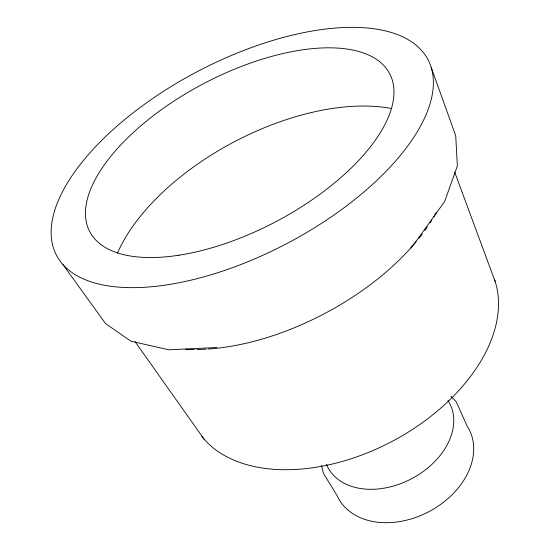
<?xml version="1.0" encoding="UTF-8"?>
<svg xmlns="http://www.w3.org/2000/svg" width="550" height="550" viewBox="0 0 550 550"><rect width="100%" height="100%" fill="white"/><g stroke="black" fill="none" stroke-linecap="round" stroke-linejoin="round"><path stroke-width="0.82" d="M410.802 247.981L417.312 239.635L444.675 201.451L457.359 165.921L455.723 135.747L431.228 67.547A209.935 96.938 -27.8 0 0 122.966 121.027A209.935 96.938 -27.8 0 0 172.576 283.938A209.935 96.938 -27.8 0 0 431.228 67.547M216.782 347.538L168.726 349.779L130.893 341.186L105.531 323.544L63.009 264.66M450.979 396.254L456.197 401.699L466.971 425.741A73.865 54.381 -27.8 0 1 429.88 511.156A73.865 54.381 -27.8 0 1 337.226 495.853L323.462 473.385L321.447 465.272M135.066 341.646L204.029 439.106M454.651 172.067L495.426 282.267A166.987 105.318 -27.8 0 1 391.586 441.657A166.987 105.318 -27.8 0 1 201.822 436.453M494.636 279.826A166.987 105.318 -27.8 0 1 495.172 281.449M436.123 212.664A185.061 97.041 -27.8 0 1 433.847 216.728M431.798 220.158A185.061 97.041 -27.8 0 1 430.059 222.922M427.288 227.095A185.061 97.041 -27.8 0 1 424.834 230.581M422.256 234.08A185.061 97.041 -27.8 0 1 419.004 238.274M416.171 241.759A185.061 97.041 -27.8 0 1 208.093 349.044M206.346 349.154A185.061 97.041 -27.8 0 1 196.948 349.484M194.452 349.491A185.061 97.041 -27.8 0 1 185.584 349.222M117.439 253.206A185.061 97.041 -27.8 0 1 391.139 108.467M447.947 400.489A68.778 48.95 -27.8 0 1 411.407 478.83A68.778 48.95 -27.8 0 1 326.418 464.2M178.915 255.221A169.476 77.901 -27.8 0 0 392.886 82.404A169.476 77.901 -27.8 0 0 147.331 120.422A169.476 77.901 -27.8 0 0 178.915 255.221"/></g></svg>
